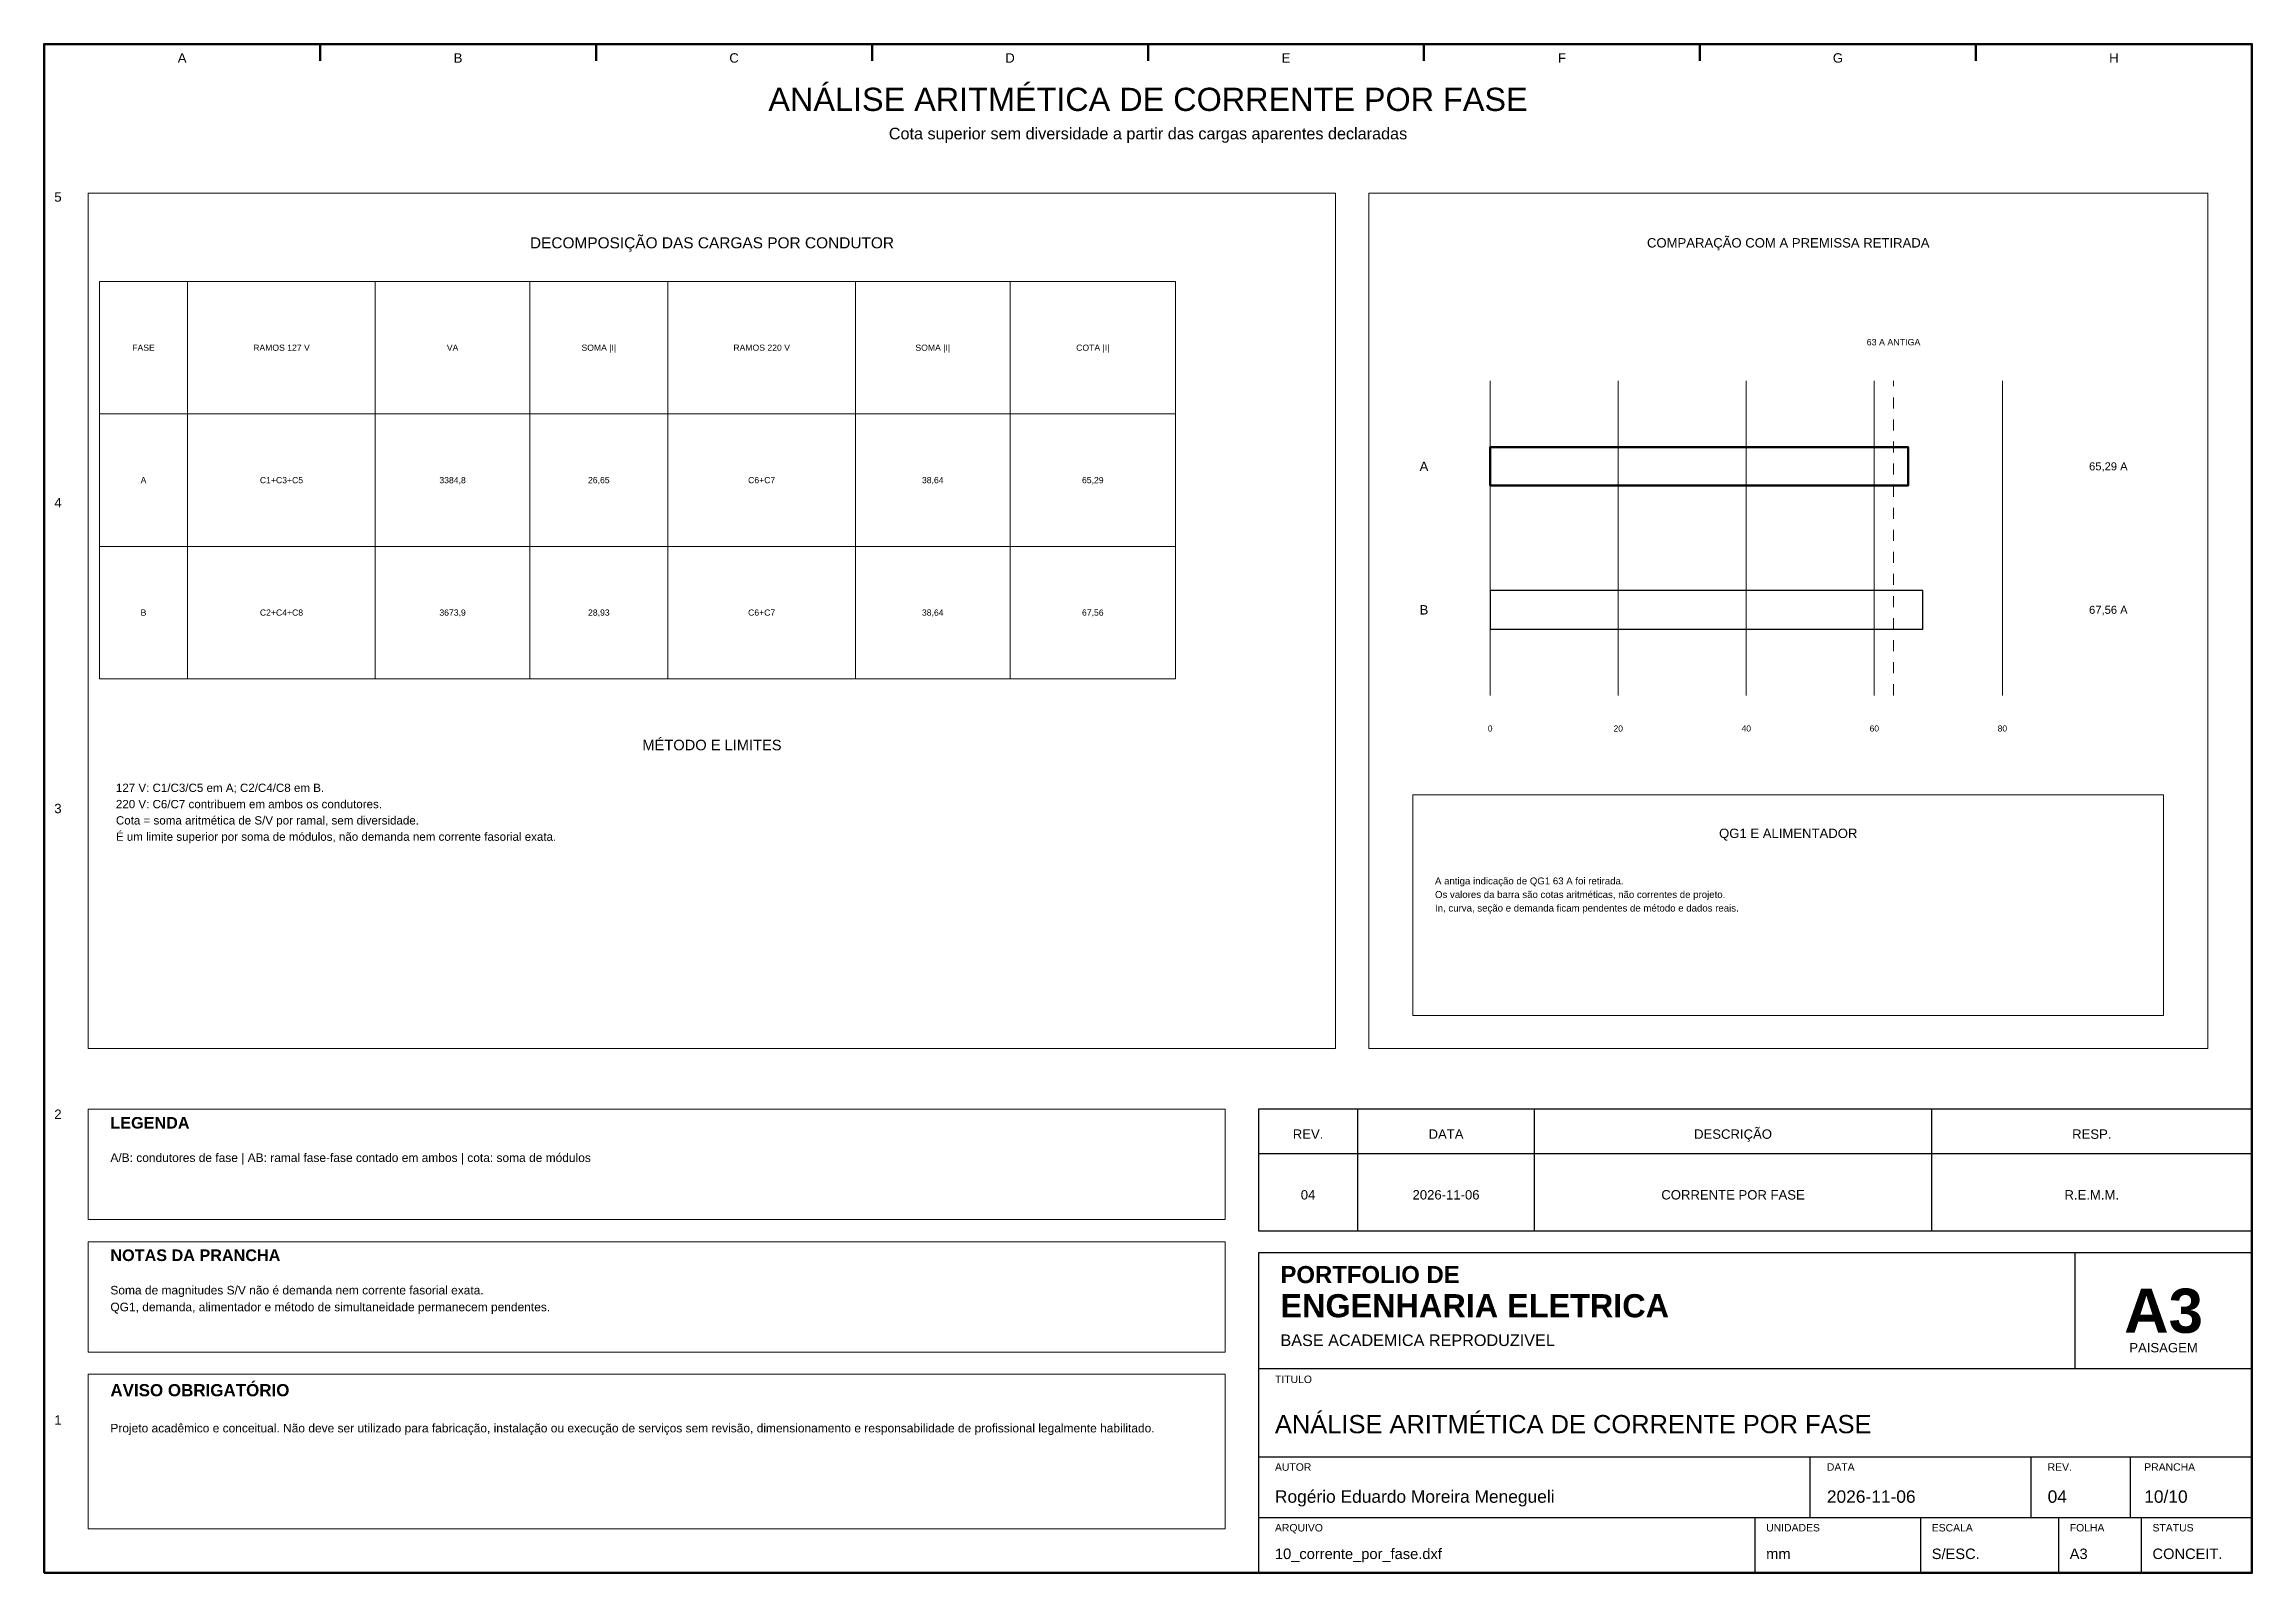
# Model space of a CAD drawing. Header units: millimetres. Extents: x 10 to 410, y 10 to 287.
import ezdxf
from ezdxf.enums import TextEntityAlignment as Align

# ---------------------------------------------------------------- set-up
doc = ezdxf.new("R2010")
doc.units = ezdxf.units.MM
for name, color, linetype, lineweight in [('00_MOLDURA', 7, 'CONTINUOUS', 50), ('01_CARIMBO', 7, 'CONTINUOUS', 25), ('02_TEXTO', 7, 'CONTINUOUS', 18), ('03_COTAS', 152, 'CONTINUOUS', 18), ('05_POTENCIA', 12, 'CONTINUOUS', 50), ('07_INSTRUMENTACAO', 202, 'CONTINUOUS', 25), ('12_LEGENDA', 7, 'CONTINUOUS', 18), ('13_NOTAS', 7, 'CONTINUOUS', 18)]:
    doc.layers.add(name, color=color, linetype=linetype, lineweight=lineweight)
doc.styles.add('PORTFOLIO_TEXTO', font='arial.ttf')
doc.styles.add('PORTFOLIO_TITULO', font='arialbd.ttf', dxfattribs={"width": 0.92})

# ---------------------------------------------------------------- blocks, each defined once
blk = doc.blocks.new('CARIMBO_A3')
at = {"layer": '01_CARIMBO'}
for p, q in [((148, 37), (148, 58)), ((0, 37), (180, 37)), ((0, 21), (180, 21)), ((100, 10), (100, 21)), ((140, 10), (140, 21)), ((158, 10), (158, 21)), ((0, 10), (180, 10)), ((90, 0), (90, 10)), ((120, 0), (120, 10)), ((145, 0), (145, 10)), ((160, 0), (160, 10))]:
    blk.add_line(p, q, dxfattribs=at)
blk.add_lwpolyline([(0, 0), (180, 0), (180, 58), (0, 58)], close=True, dxfattribs=at)
at = {"layer": '01_CARIMBO', "style": 'PORTFOLIO_TEXTO'}
for s, p in [('TITULO', (3, 34.4)), ('AUTOR', (3, 18.5)), ('DATA', (103, 18.5)), ('REV.', (143, 18.5)), ('PRANCHA', (160.5, 18.5)), ('ARQUIVO', (3, 7.5)), ('UNIDADES', (92, 7.5)), ('ESCALA', (122, 7.5)), ('FOLHA', (147, 7.5)), ('STATUS', (162, 7.5))]:
    blk.add_text(s, height=1.35, dxfattribs=at).set_placement(p)
at = {"layer": '02_TEXTO'}
for s, height, style, p in [('PORTFOLIO DE', 3.1, 'PORTFOLIO_TITULO', (4, 52.5)), ('ENGENHARIA ELETRICA', 4.2, 'PORTFOLIO_TITULO', (4, 46.3)), ('BASE ACADEMICA REPRODUZIVEL', 2.1, 'PORTFOLIO_TEXTO', (4, 41.1))]:
    blk.add_text(s, height=height, dxfattribs=dict(at, style=style)).set_placement(p)
for s, height, style, p in [('A3', 8, 'PORTFOLIO_TITULO', (164, 47.5)), ('PAISAGEM', 1.7, 'PORTFOLIO_TEXTO', (164, 40.8))]:
    blk.add_text(s, height=height, dxfattribs=dict(at, style=style)).set_placement(p, align=Align.MIDDLE_CENTER)
at = {"layer": '02_TEXTO', "style": 'PORTFOLIO_TEXTO'}
for tag, p, height in [('TITULO', (3, 25.3), 3.3), ('AUTOR', (3, 12.7), 2.25), ('DATA', (103, 12.7), 2.25), ('REVISAO', (143, 12.7), 2.25), ('PRANCHA', (160.5, 12.7), 2.25), ('ARQUIVO', (3, 2.5), 1.9), ('UNIDADES', (92, 2.5), 1.9), ('ESCALA', (122, 2.5), 1.9), ('FOLHA', (147, 2.5), 1.9), ('STATUS', (162, 2.5), 1.9)]:
    blk.add_attdef(tag, p, '', height=height, dxfattribs=at)

msp = doc.modelspace()

# ---------------------------------------------------------------- linework, layer by layer
at = {"layer": '00_MOLDURA'}
for p, q in [((60, 287), (60, 284)), ((110, 287), (110, 284)), ((160, 287), (160, 284)), ((210, 287), (210, 284)), ((260, 287), (260, 284)), ((310, 287), (310, 284)), ((360, 287), (360, 284))]:
    msp.add_line(p, q, dxfattribs=at)
msp.add_lwpolyline([(10, 10), (410, 10), (410, 287), (10, 287)], close=True, dxfattribs=at)
at = {"layer": '01_CARIMBO'}
for p, q in [((248, 72), (248, 94)), ((280, 72), (280, 94)), ((352, 72), (352, 94)), ((230, 86), (410, 86))]:
    msp.add_line(p, q, dxfattribs=at)
msp.add_lwpolyline([(230, 72), (410, 72), (410, 94), (230, 94)], close=True, dxfattribs=at)
at = {"layer": '03_COTAS'}
for p, q in [((345.08, 225), (345.08, 226)), ((345.08, 221), (345.08, 223)), ((345.08, 217), (345.08, 219)), ((345.08, 213), (345.08, 215)), ((345.08, 209), (345.08, 211)), ((345.08, 205), (345.08, 207)), ((345.08, 201), (345.08, 203)), ((345.08, 197), (345.08, 199)), ((345.08, 193), (345.08, 195)), ((345.08, 189), (345.08, 191)), ((345.08, 185), (345.08, 187)), ((345.08, 181), (345.08, 183)), ((345.08, 177), (345.08, 179)), ((345.08, 173), (345.08, 175)), ((345.08, 169), (345.08, 171))]:
    msp.add_line(p, q, dxfattribs=at)
at = {"layer": '05_POTENCIA'}
msp.add_lwpolyline([(272, 207), (347.73, 207), (347.73, 214), (272, 214)], close=True, dxfattribs=at)
at = {"layer": '07_INSTRUMENTACAO'}
msp.add_lwpolyline([(272, 181), (350.38, 181), (350.38, 188), (272, 188)], close=True, dxfattribs=at)
at = {"layer": '12_LEGENDA'}
for p, q in [((36, 172), (36, 244)), ((70, 172), (70, 244)), ((98, 172), (98, 244)), ((123, 172), (123, 244)), ((157, 172), (157, 244)), ((185, 172), (185, 244)), ((272, 169), (272, 226)), ((295.2, 169), (295.2, 226)), ((318.4, 169), (318.4, 226)), ((341.6, 169), (341.6, 226)), ((364.8, 169), (364.8, 226)), ((20, 220), (215, 220)), ((20, 196), (215, 196))]:
    msp.add_line(p, q, dxfattribs=at)
for points in [[(18, 105), (244, 105), (244, 260), (18, 260)], [(250, 105), (402, 105), (402, 260), (250, 260)], [(20, 172), (215, 172), (215, 244), (20, 244)], [(18, 74), (224, 74), (224, 94), (18, 94)]]:
    msp.add_lwpolyline(points, close=True, dxfattribs=at)
at = {"layer": '13_NOTAS'}
for points in [[(258, 111), (394, 111), (394, 151), (258, 151)], [(18, 50), (224, 50), (224, 70), (18, 70)], [(18, 18), (224, 18), (224, 46), (18, 46)]]:
    msp.add_lwpolyline(points, close=True, dxfattribs=at)

# ---------------------------------------------------------------- block references
at = {"layer": '01_CARIMBO'}
msp.add_blockref('CARIMBO_A3', (230, 10), dxfattribs=at).add_auto_attribs({'TITULO': 'ANÁLISE ARITMÉTICA DE CORRENTE POR FASE', 'AUTOR': 'Rogério Eduardo Moreira Menegueli', 'DATA': '2026-11-06', 'REVISAO': '04', 'PRANCHA': '10/10', 'ARQUIVO': '10_corrente_por_fase.dxf', 'UNIDADES': 'mm', 'ESCALA': 'S/ESC.', 'FOLHA': 'A3', 'STATUS': 'CONCEIT.'})

# ---------------------------------------------------------------- texts
at = {"layer": '00_MOLDURA', "style": 'PORTFOLIO_TEXTO'}
for s, p in [('A', (35, 284.5)), ('B', (85, 284.5)), ('C', (135, 284.5)), ('D', (185, 284.5)), ('E', (235, 284.5)), ('F', (285, 284.5)), ('G', (335, 284.5)), ('H', (385, 284.5)), ('5', (12.5, 259.3)), ('4', (12.5, 203.9)), ('3', (12.5, 148.5)), ('2', (12.5, 93.1)), ('1', (12.5, 37.7))]:
    msp.add_text(s, height=1.7, dxfattribs=at).set_placement(p, align=Align.MIDDLE_CENTER)
at = {"layer": '01_CARIMBO', "style": 'PORTFOLIO_TEXTO'}
for s, p in [('REV.', (239, 89.5)), ('DATA', (264, 89.5)), ('DESCRIÇÃO', (316, 89.5)), ('RESP.', (381, 89.5))]:
    msp.add_text(s, height=1.7, dxfattribs=at).set_placement(p, align=Align.MIDDLE_CENTER)
at = {"layer": '02_TEXTO', "style": 'PORTFOLIO_TEXTO'}
for s, height, p in [('ANÁLISE ARITMÉTICA DE CORRENTE POR FASE', 4.2, (210, 277)), ('Cota superior sem diversidade a partir das cargas aparentes declaradas', 2.1, (210, 270.8)), ('0', 1.1, (272, 163)), ('20', 1.1, (295.2, 163)), ('40', 1.1, (318.4, 163)), ('60', 1.1, (341.6, 163)), ('80', 1.1, (364.8, 163)), ('04', 1.7, (239, 78.5)), ('2026-11-06', 1.7, (264, 78.5)), ('CORRENTE POR FASE', 1.7, (316, 78.5)), ('R.E.M.M.', 1.7, (381, 78.5))]:
    msp.add_text(s, height=height, dxfattribs=at).set_placement(p, align=Align.MIDDLE_CENTER)
at = {"layer": '03_COTAS', "style": 'PORTFOLIO_TEXTO'}
msp.add_text('63 A ANTIGA', height=1.15, dxfattribs=at).set_placement((345.08, 233), align=Align.MIDDLE_CENTER)
at = {"layer": '05_POTENCIA', "style": 'PORTFOLIO_TEXTO'}
for s, height, p in [('A', 1.7, (260, 210.5)), ('65,29 A', 1.45, (384, 210.5))]:
    msp.add_text(s, height=height, dxfattribs=at).set_placement(p, align=Align.MIDDLE_CENTER)
at = {"layer": '07_INSTRUMENTACAO', "style": 'PORTFOLIO_TEXTO'}
for s, height, p in [('B', 1.7, (260, 184.5)), ('67,56 A', 1.45, (384, 184.5))]:
    msp.add_text(s, height=height, dxfattribs=at).set_placement(p, align=Align.MIDDLE_CENTER)
at = {"layer": '12_LEGENDA', "style": 'PORTFOLIO_TEXTO'}
for s, height, p in [('DECOMPOSIÇÃO DAS CARGAS POR CONDUTOR', 2, (131, 251)), ('COMPARAÇÃO COM A PREMISSA RETIRADA', 1.7, (326, 251)), ('FASE', 1.12, (28, 232)), ('RAMOS 127 V', 1.12, (53, 232)), ('VA', 1.12, (84, 232)), ('SOMA |I|', 1.12, (110.5, 232)), ('RAMOS 220 V', 1.12, (140, 232)), ('SOMA |I|', 1.12, (171, 232)), ('COTA |I|', 1.12, (200, 232)), ('A', 1.12, (28, 208)), ('C1+C3+C5', 1.12, (53, 208)), ('3384,8', 1.12, (84, 208)), ('26,65', 1.12, (110.5, 208)), ('C6+C7', 1.12, (140, 208)), ('38,64', 1.12, (171, 208)), ('65,29', 1.12, (200, 208)), ('B', 1.12, (28, 184)), ('C2+C4+C8', 1.12, (53, 184)), ('3673,9', 1.12, (84, 184)), ('28,93', 1.12, (110.5, 184)), ('C6+C7', 1.12, (140, 184)), ('38,64', 1.12, (171, 184)), ('67,56', 1.12, (200, 184)), ('MÉTODO E LIMITES', 1.9, (131, 160))]:
    msp.add_text(s, height=height, dxfattribs=at).set_placement(p, align=Align.MIDDLE_CENTER)
at = {"layer": '12_LEGENDA', "style": 'PORTFOLIO_TITULO'}
msp.add_text('LEGENDA', height=2.1, dxfattribs=at).set_placement((22, 90.5))
at = {"layer": '12_LEGENDA', "insert": (22, 86), "char_height": 1.55, "width": 198, "attachment_point": 1, "line_spacing_factor": 1.18, "style": 'PORTFOLIO_TEXTO'}
msp.add_mtext('A/B: condutores de fase | AB: ramal fase-fase contado em ambos | cota: soma de módulos', dxfattribs=at)
at = {"layer": '13_NOTAS', "style": 'PORTFOLIO_TEXTO'}
msp.add_text('QG1 E ALIMENTADOR', height=1.7, dxfattribs=at).set_placement((326, 144), align=Align.MIDDLE_CENTER)
at = {"layer": '13_NOTAS', "style": 'PORTFOLIO_TITULO'}
for s, height, p in [('NOTAS DA PRANCHA', 2.1, (22, 66.5)), ('AVISO OBRIGATÓRIO', 2.2, (22, 42))]:
    msp.add_text(s, height=height, dxfattribs=at).set_placement(p)
at = {"layer": '13_NOTAS', "attachment_point": 1, "line_spacing_factor": 1.18, "style": 'PORTFOLIO_TEXTO'}
for s, insert, char_height, width in [('127 V: C1/C3/C5 em A; C2/C4/C8 em B.\\P220 V: C6/C7 contribuem em ambos os condutores.\\PCota = soma aritmética de S/V por ramal, sem diversidade.\\PÉ um limite superior por soma de módulos, não demanda nem corrente fasorial exata.', (23, 153), 1.5, 212), ('A antiga indicação de QG1 63 A foi retirada.\\POs valores da barra são cotas aritméticas, não correntes de projeto.\\PIn, curva, seção e demanda ficam pendentes de método e dados reais.', (262, 136), 1.25, 128), ('Soma de magnitudes S/V não é demanda nem corrente fasorial exata.\\PQG1, demanda, alimentador e método de simultaneidade permanecem pendentes.', (22, 62), 1.55, 198), ('Projeto acadêmico e conceitual. Não deve ser utilizado para fabricação, instalação ou execução de serviços sem revisão, dimensionamento e responsabilidade de profissional legalmente habilitado.', (22, 37), 1.55, 198)]:
    msp.add_mtext(s, dxfattribs=dict(at, insert=insert, char_height=char_height, width=width))

doc.saveas('drawing.dxf')
